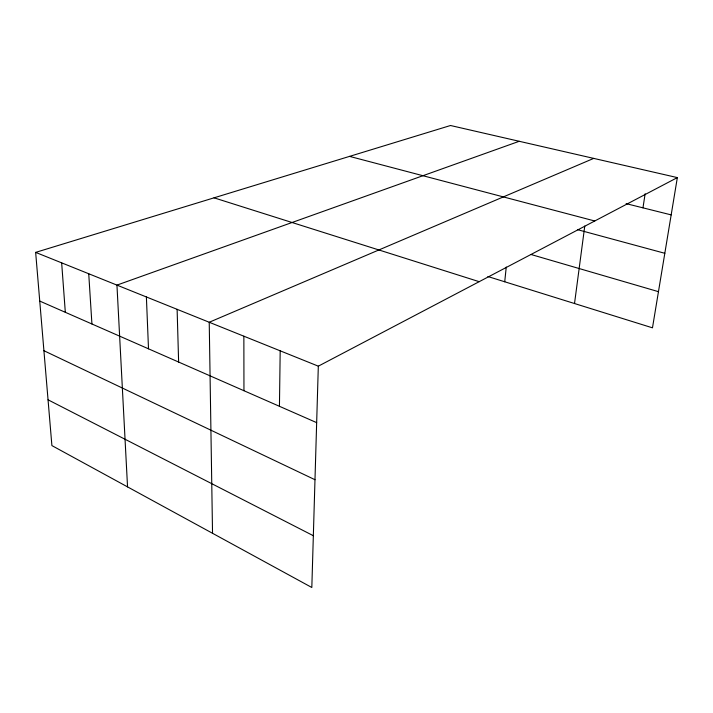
<?xml version="1.0" encoding="UTF-8"?>
<svg xmlns="http://www.w3.org/2000/svg" width="713" height="713" viewBox="0 0 713 713"><rect width="100%" height="100%" fill="white"/><g stroke="black" fill="none" stroke-linecap="round" stroke-linejoin="round"><path stroke-width="1.07" d="M279.443 406.303L280.191 350.823M677.35 177.599L318.319 366.17L311.822 587.494L51.897 445.589L35.65 252.384L450.509 125.506L677.35 177.599L652.475 327.828L487.897 276.528M504.724 281.778L506.248 267.036M574.518 303.524L584.776 226.021M642.966 207.839L645.14 193.758M593.724 158.393L209.23 322.258L212.536 533.288M519.224 141.29L116.95 285.111L127.547 486.89M626.112 203.633L671.174 214.889M349.557 156.379L594.749 220.985M577.619 229.684L664.819 253.293M531.247 254.559L658.464 291.67M214.034 197.831L479.198 281.68M35.65 252.384L318.319 366.17M39.741 301.073L316.661 422.64M43.921 350.707L314.986 479.724M48.047 399.806L313.337 535.713M61.657 262.856L65.32 312.294M88.733 273.756L91.924 323.978M146.388 296.964L148.509 348.817M177.118 309.335L178.624 362.044M243.864 336.197L243.953 390.715"/></g></svg>
